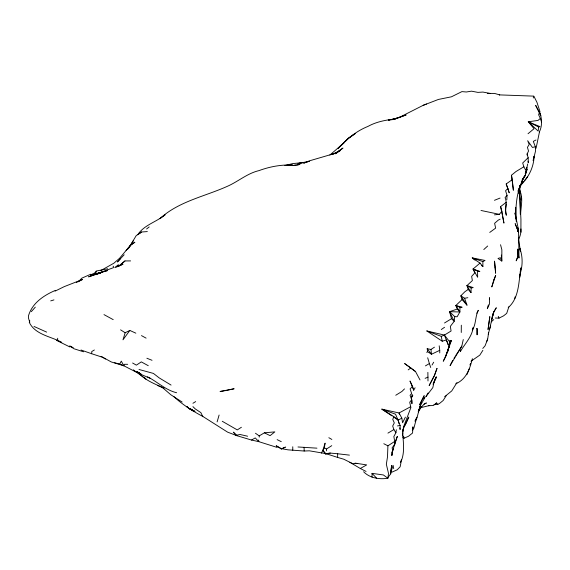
<?xml version="1.0" encoding="UTF-8"?>
<svg xmlns="http://www.w3.org/2000/svg" width="570" height="570" viewBox="0 0 570 570"><rect width="100%" height="100%" fill="white"/><g stroke="black" fill="none" stroke-linecap="round" stroke-linejoin="round"><path stroke-width="0.85" d="M517.988 231.463L517.988 227.337L515.016 212.945L515.864 219.001M391.797 415.765L381.836 409.132L395.566 414.212L400.133 425.448L400.119 429.545L399.77 427.814M427.992 380.974L427.87 372.374M461.265 332.488L461.315 325.199M349.823 462.27L360.29 468.49L366.681 464.913L357.682 463.524L352.73 463.681L343.746 459.206L337.625 457.425L337.661 453.763L330.294 453.079L325.869 453.613L309.403 450.82L304.166 451.02L288.028 449.844L281.331 448.626L276.222 445.761L281.302 448.968L285.72 447.015M518.301 240.419L520.061 235.894L520.916 232.161L520.944 228.941M520.916 232.161L520.937 219.308L519.569 193.287M471.112 287.943L473.221 287.594L466.987 285.591L468.205 289.453L471.02 292.574L471.112 287.943L466.987 285.591L472.373 280.561L471.639 276.379L474.853 272.838L473.086 269.012L480.004 263.091L482.897 266.596L482.868 261.587L485.056 260.454L472.245 257.882L474.91 260.062M519.576 190.095L519.662 185.685M452.723 360.368L450.072 365.634L461.807 346.132L458.75 350.999M426.83 330.956L444.415 335.075L448.284 344.879L446.424 339.969L442.22 341.223L426.83 330.956L441.266 336.343L444.415 335.075L451.084 331.013L450.336 326.361L454.219 321.295L451.526 318.694L449.559 311.683L459.862 311.975L457.318 309.026L449.559 311.683L454.725 316.621L457.133 316.77L459.862 311.975L459.997 307.33L455.836 305.52L462.049 299.578L460.845 295.794L464.849 291.769L468.205 289.453M396.364 429.759L395.908 432.73L393.849 436.513L394.697 441.436L387.914 445.818L387.5 456.855L386.346 464.258L388.491 473.385L387.921 478.23C379.478 479.619 369.795 478.137 363.603 471.761M506.844 199.742L507.036 195.296L505.576 190.736L507.906 188.506L506.189 183.953L512.259 179.671L511.482 175.239L515.971 171.534L523.859 166.775L522.683 162.999L528.155 157.712L527.1 153.95L528.547 151.057L527.435 147.359L529.195 144.445L527.663 140.712L532.458 147.459L535.344 146.746L533.313 141.374L535.957 140.013M520.638 213.7C521.051 205.706 523.403 197.477 519.47 189.853M515.786 218.481L515.715 207.302M521.251 199.899L521.45 196.379L521.265 199.657M539.64 111.991C541.985 118.339 542.448 125.713 539.391 131.898M281.302 448.968L284.993 447.286M519.291 188.713L518.451 193.159L520.56 184.559M402.641 433.684L402.42 435.986L403.688 426.524L410.885 407.6L409.73 402.221L411.754 399.705L410.058 395.373L411.626 393.464L410.094 388.897L412.573 386.375L410.001 381.017L413.706 390.186L415.103 387.757M454.725 316.621L454.219 321.295L449.559 311.683M388.149 477.19L390.785 473.777L391.69 465.441L390.735 470.991M444.415 335.075L449.146 341.145L450.193 340.596C449.573 347.878 446.274 354.668 443.268 361.245L445.526 357.034L451.397 340.482L449.523 344.373M402.719 431.796L403.047 429.21M528.027 133.729L534.054 128.692L528.283 121.788L539.968 126.64L538.671 127.032L538.158 131.1L528.283 121.788L538.03 120.42L540.324 118.439L538.607 114.741L539.484 112.397L535.679 105.422L540.795 115.753L539.484 112.397M489.345 299.307L489.573 297.668L489.381 304.223L487.322 308.684L488.369 304.914M394.604 443.781L397.333 436.378L392.032 452.551L393.136 448.583L391.861 455.352L392.794 449.075M391.861 455.352L392.68 449.83M486.645 341.722L487.664 339.072L488.64 332.588L488.276 334.219M411.683 397.29L412.153 394.326M506.174 204.017L505.398 209.81L506.317 215.239C504.407 209.361 507.742 203.347 505.091 197.598L507.036 195.296M330.294 453.079L325.62 454.055L322.827 450.443L324.323 447.835L325.092 443.161L322.827 450.443L321.338 453.143M448.982 345.926L447.828 351.341L450.193 340.596M520.154 272.225L520.93 267.886L519.648 277.533L519.94 274.505C518.643 286.062 517.61 299.549 508.226 307.579M514.803 298.452L515.088 296.906M488.305 334.277L493.663 312.182L496.221 307.878L493.663 312.182L491.639 319.485L493.762 311.911L492.224 316.585M536.071 148.236L539.448 132.026M461.807 346.168L463.275 339.549M527.699 163.989L525.298 174.641M415.131 421.002L416.798 417.219L413.884 428.155L412.338 430.307M455.857 383.76C466.324 379.264 469.908 368.811 472.352 358.673M402.62 431.255L403.026 429.623M418.857 410.45L420.033 405.776M519.89 274.612C522.776 266.14 522.932 256.913 519.876 248.463L520.417 251.391M460.738 349.952L460.296 351.647C464.792 343.738 471.932 336.977 473.157 327.629L472.259 329.959M61.731 342.321C50.78 336.336 35.333 334.818 29.319 322.442L29.782 320.718M520.382 185.093L518.023 191.249L520.353 185.97L523.253 181.288M217.12 421.893L219.108 415.031M140.997 373.778L136.95 372.502L123.854 365.783L124.303 364.301L127.687 364.308M129.817 330.436L125.158 332.752L122.999 339.798L129.817 330.436L135.838 333.172M490.692 325.89L489.523 329.709M401.358 460.717C404.914 451.896 403.225 442.128 402.719 432.922M508.846 306.874L506.702 313.372L503.581 315.844L498.999 318.153L495.237 318.01M525.369 174.677L527.1 169.468M412.416 428.455L412.972 426.816L412.566 433.015L408.491 436.271L404.109 438.188L402.869 437.468M445.783 356.072L449.395 345.349M533.278 97.983L533.691 96.123L499.306 94.884L499.705 94.898L494.625 93.43L487.614 93.38L490.421 93.494L482.961 92.069L477.881 92.383L471.504 91.164L466.367 91.991L461.921 91.613L451.44 96.807L438.387 99.451L423.204 105.308L400.012 117.057L391.64 119.857M410.678 406.716L399.043 412.972L381.836 409.132L393.82 416.663L392.773 419.42L394.305 422.89L392.687 426.039L393.884 429.566L395.908 432.73M517.66 256.906L516.178 260.825L517.988 256.564L517.831 249.04L517.959 256.122M487.664 339.072L485.077 345.812L482.79 348.448M390.628 472.865L393.101 465.334L393.713 468.633M466.837 374.768L469.459 368.427M400.339 462.505L401.594 459.491L400.14 466.801L397.247 469.794L391.839 472.181M522.54 180.07L523.859 176.928M525.184 173.786L527.172 169.076M472.409 330.073C476.207 324.031 475.095 316.564 478.294 310.322L476.791 313.251M418.344 411.839L421.03 406.325L418.238 411.697L421.394 406.944L419.114 409.595L423.902 404.372L426.403 402.954L424.13 404.073M469.894 364.971L470.628 363.525M420.232 404.999L421.266 402.976M415.103 421.166L415.722 419.983M411.241 398.159L412.787 395.238L411.839 396.57M403.232 428.804L408.811 417.041L405.868 423.781L403.275 427.892M94.812 273.458L96.366 271.014L107.645 268.784M114.613 362.748L119.686 364.102L121.289 361.131L123.854 365.783L111.264 361.95L101.147 356.364M137.719 234.783C143.818 225.065 156.529 221.979 165.072 214.805L163.17 216.208M456.969 382.555L451.768 390.906L444.607 396.734M325.62 454.055L325.869 453.613L337.625 457.425M129.582 246.739L136.173 235.674L141.381 232.018L147.331 231.577M415.231 421.002L416.962 417.974L419.933 406.403L424.935 397.475L423.888 398.865M432.032 365.042L433.692 362.221M428.12 392.951L425.876 396.699L432.822 387.628L434.133 381.629L436.15 376.97L433.1 384.273L436.499 376.991L435.238 378.922M405.398 417.112L402.577 422.762L401.836 418.18L399.043 412.972L399.627 414.604M454.026 358.266L454.889 356.863M128.293 248.812L133.366 240.633M521.322 182.029L522.134 180.726M446.26 395.63L443.154 400.511L439.734 403.289L437.803 404.408L433.913 404.529M482.876 350.329L479.812 355.124L471.02 361.223M455.758 355.459L458.323 351.64M522.676 182.087L520.196 185.749C528.347 177.797 533.684 167.794 534.119 156.237L533.164 160.484L535.515 151.15L535.344 146.746M391.968 448.12L394.903 443.973M527.521 176.985L524.379 180.605M126.091 250.593L130.501 245.264L134.784 242.264L130.501 245.264L119.55 258.274L113.9 263.19L100.726 270.608M494.454 214.847L499.327 214.327L501.885 211.313L500.61 206.611L506.238 202.279M31.3 311.669L35.312 307.144M340.034 146.469C347.964 138.047 357.084 130.744 367.914 126.433C375.837 122.051 384.479 120.263 393.5 119.144L388.37 120.213L397.083 118.247L393.25 119.429L406.132 114.955L393.891 119.451M120.505 258.645L117.384 261.965L124.16 254.769M78.952 281.188L81.802 278.167L90.751 274.241M339.692 146.754L341.223 145.208L338.181 148.2M404.501 388.89L401.893 391.476L395.751 395.259M139.486 233.8L141.381 232.018M338.295 148.207L344.024 142.821L329.845 155.061M120.149 265.342L124.965 260.939L130.601 260.91M483.795 249.553L487.678 246.012M491.155 321.893L493.77 319.592M277.191 447.443L258.844 441.665L251.548 440.054L237.035 435.736L227.608 432.146L203.006 416.549C192.489 410.999 182.364 404.572 173.658 396.435M114.969 267.487L118.41 264.672M124.965 260.939L118.097 266.546L119.529 265.478L115.86 267.195M146.583 228.983L149.19 226.931M437.803 404.408L436.649 402.976L433.378 405.534L428.305 405.712M489.737 232.425L495.636 228.121L494.618 223.305L498.294 220.098L500.154 219.172M161.894 217.142L159.992 218.545C178.887 201.381 204.245 196.621 226.867 186.533C237.911 181.823 247.081 173.408 259.001 170.608C269.866 166.618 281.046 164.595 292.588 165.008L287.501 165.578M408.177 369.88L410.813 367.964L415.523 371.555L420.012 379.948M335.274 153.529L342.962 148.072L335.281 153.651M355.039 133.765L348.498 138.325L344.807 141.873L348.234 138.296L355.16 133.587M338.081 152.105L340.632 150.338L331.89 154.456L336.542 152.917L309.517 160.818L303.668 163.17L309.296 161.289L297.953 163.519L303.953 162.521L292.752 163.59L284.822 165.578M441.294 329.531L444.55 327.287M439.199 345.812L439.748 350.329L431.483 354.248L427.628 351.733L427.194 348.712L430.956 349.467L434.454 347.173M241.409 427.258L237.284 429.908L222.257 421.273M326.439 450.884L326.439 449.053L331.754 445.669M393.884 429.566L387.935 433.122M76.309 282.542L78.539 281.181M192.931 403.275L195.688 401.586M444.514 322.983L451.526 318.694M335.274 153.807L337.376 152.532M94.364 349.987L91.727 351.576L91.727 353.749L102.757 357.354L105.422 359.05M259.215 437.126L259.215 435.879L264.387 432.808L274.84 431.882L270.087 435.644L264.387 432.808M425.441 365.883L429.374 363.56L427.685 357.775M251.548 440.054L255.253 437.91L258.844 441.665L258.566 440.061M426.652 352.296L427.628 351.733M55.083 291.127L64.239 286.632L82.557 279.464L77.919 281.858M401.836 418.18L398.209 420.033L393.222 416.713M55.404 290.394C43.719 295.367 32.312 303.033 28.5 315.709L28.5 318.195L29.79 322.264L29.319 322.442M91.706 274.398L96.18 272.261L96.016 271.213M435.245 403.61L436.649 402.976M116.764 266.895L122.985 264.231L117.662 266.318M425.113 378.338L428.013 377.148M494.454 200.305L500.061 198.068M423.204 105.308L426.524 103.989M113.23 267.75L88.578 276.856L100.249 272.987M50.716 300.889L53.95 299.898M429.744 405.455L421.458 407.493M100.256 272.93L90.73 275.217L100.185 272.966L96.095 273.956L98.425 273.728M297.177 165.072L299.977 164.431L292.346 165.549L296.371 165.158M225.243 390.707L234.128 388.761L220.041 391.476L224.381 390.835M95.268 273.899L100.441 272.873M236.18 435.266L237.035 435.736L233.351 432.146L236.18 435.266L240.077 434.504L247.615 436.221M397.475 425.933L400.133 425.448M464.607 298.252L466.98 305.128L460.845 295.794L464.607 298.252L467.835 297.697M95.938 273.543L101.382 272.66M459.997 307.33L462.128 307.237L455.836 305.52L457.318 309.026M297.996 446.98L316.948 448.163M337.661 453.763L349.439 455.124M477.539 271.128L479.84 271.42L473.086 269.012L477.66 277.298L477.539 271.128L473.086 269.012M372.053 477.218L372.039 473.357L383.382 474.96L387.914 478.237L387.621 477.867M355.06 463.104L357.682 463.524M476.641 328.477L477.069 328.548L477.083 334.74L477.069 328.548M481.002 210.472L499.327 214.327M91.727 353.749L81.026 350.016M138.987 369.474L153.423 373.421L159.115 377.839L171.071 385.085M83.541 351.804L73.901 348.733L69.718 345.976L73.209 347.657M176.622 392.73C165.557 390.144 157.427 381.757 147.502 376.813M482.868 261.587L472.245 257.882L480.004 263.091M194.805 411.44L191.641 410.257L190.601 408.982M146.868 358.238L152.033 360.304M119.686 364.102L123.854 365.783M46.64 332.111L34.015 326.453M138.474 372.281C144.36 380.161 154.342 383.574 162.935 387.721M157.548 385.463L164.096 388.227M194.064 411.027L188.969 408.405L186.661 406.503L188.114 407.507M69.903 346.973L56.373 340.297M150.366 378.395L140.868 374.347L136.921 371.64L139.643 373.065M194.954 411.576L188.969 408.405L194.648 411.576L189.568 408.512M193.9 411.07L191.777 410.037L190.679 408.847M277.141 439.641L281.274 441.665M528.283 121.788L538.671 127.032M383.802 443.724L387.914 445.818M360.29 468.49L366.054 471.433M113.209 319.642L103.982 314.612M141.467 335.609L146.098 338.131M148.271 365.698L141.289 361.886L136.373 365.149L132.611 363.012M328.833 437.71L331.861 439.456M324.323 447.835L326.439 449.053M120.576 329.845L125.158 332.752M182.158 402.064L170.879 394.803L162.308 387.415M255.453 433.243L259.215 435.879M410.813 367.964L404.615 363.539L415.523 371.555M393.82 416.663L398.209 420.033L398.9 423.496M481.572 265.506L482.897 266.596M390.329 473.371L390.785 473.777M133.309 369.816L145.934 379.078L144.666 377.832M192.931 406.645L195.346 408.982L200.861 412.616L202.82 416.713M322.827 450.443L325.256 452.979M372.039 473.357L376.663 478.216M462.049 299.578L466.98 305.128M427.194 348.712L431.483 354.248L430.956 349.467M455.836 305.52L459.862 311.975M113.102 266.133L113.886 267.416M466.987 285.591L471.02 292.574M533.905 96.252L536.947 102.308L539.99 111.627M523.859 166.775L525.661 170.124L526.894 167.594L525.348 175.539L522.099 180.177L525.12 175.425C516.748 189.276 515.031 205.834 516.306 221.68M498.273 316.35L498.999 318.153M506.189 183.953L509.224 192.831L507.906 188.506M429.374 363.56L430.721 367.522M540.324 118.439L541.5 121.959M412.573 386.375L413.706 390.186M403.574 436.214L404.109 438.188M500.546 244.737L501.864 249.831L501.814 261.053L497.995 258.459L500.403 257.718L501.814 261.053L501.344 255.039M500.61 206.611L502.184 214.427M502.541 216.165L503.944 223.112L501.885 211.313M519.612 190.587L520.189 193.501L519.555 189.311M441.266 336.343L442.22 341.223M518.372 238.046L520.453 251.27M518.479 254.897L519.006 258.039L518.572 232.225L517.852 227.808L517.966 231.541M527.1 153.95L527.314 155.553M528.069 161.175L528.283 162.778L528.155 157.712M511.482 175.239L513.378 190.252L512.259 179.671M411.754 399.705L411.925 403.71L411.846 400.432M519.812 186.497L520.296 214.299M304.088 447.265L304.166 451.02M292.773 446.766L292.781 450.25M439.748 350.329L439.748 352.923M394.697 441.436L394.697 444.222M57.67 338.238L57.67 340.005M489.822 316.713L488.048 329.432L489.822 316.713M493.77 279.991L491.789 286.959L495.686 275.367L493.77 279.991M436.991 368.469L434.454 375.573L429.153 385.577L434.376 375.545L436.991 368.469M421.693 400.617L419.712 404.615L424.194 395.666L421.693 400.617M101.374 272.161L94.456 274.562L107.538 270.572L101.374 272.161M517.204 228.72L515.145 223.632L518.572 232.225L517.204 228.72M495.095 267.245L494.532 261.138L495.629 273.237L495.095 267.245"/></g></svg>
